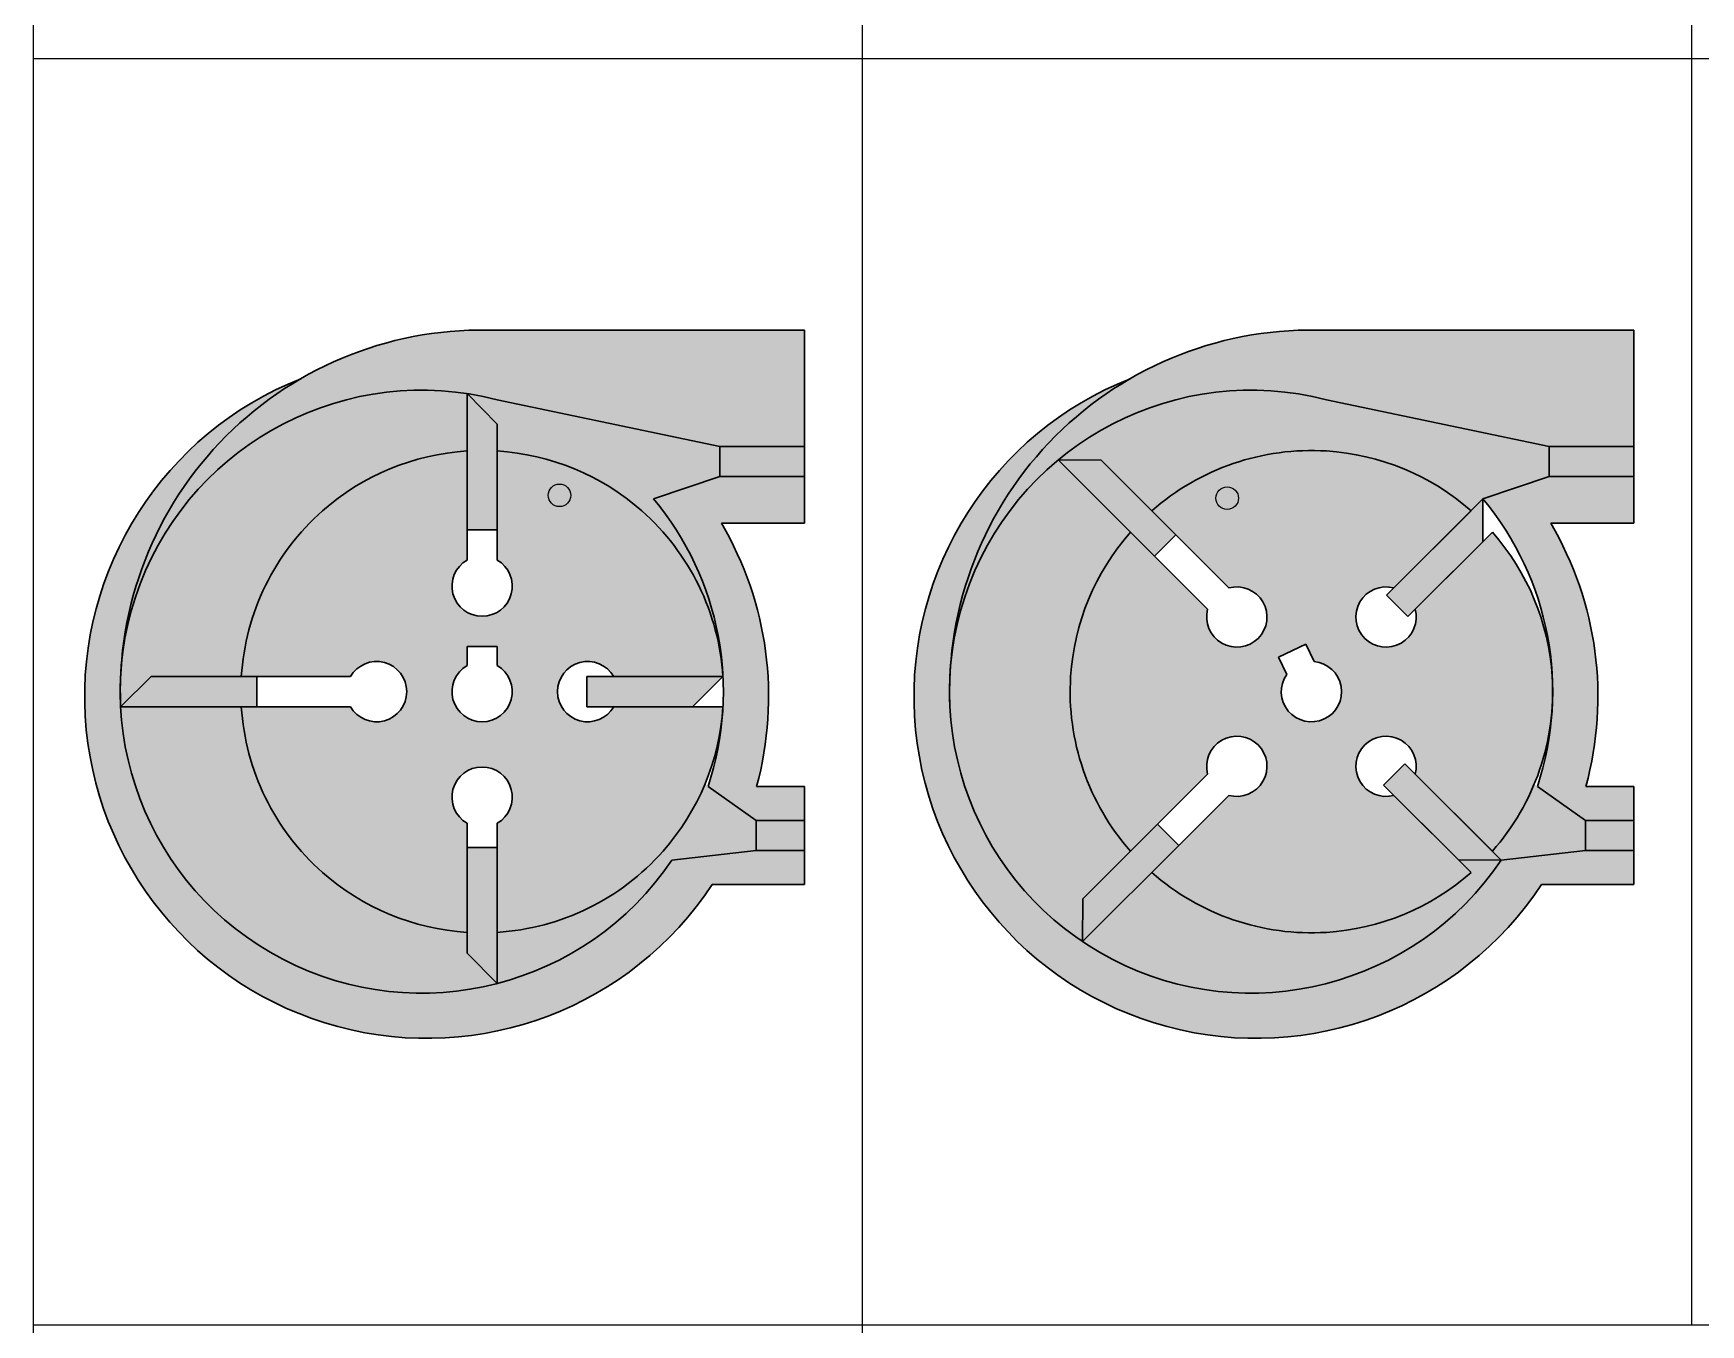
# Model space of a CAD drawing. Header units: millimetres. Extents: x -30196 to -29646, y -21694 to -21274.
# Drawn here: x -30141.2 to -30030.6, y -21526.2 to -21440.5 of the extents above; entities that cross this region are included whole.
import ezdxf

# ---------------------------------------------------------------- set-up
doc = ezdxf.new("R2010")
doc.units = ezdxf.units.MM
doc.layers.add('AM_8', color=1, linetype='Continuous', lineweight=25)

msp = doc.modelspace()

# ---------------------------------------------------------------- hatches: boundary and pattern name
at = {"layer": 'AM_8'}
h = msp.add_hatch(color=4, dxfattribs=at)
edge = h.paths.add_edge_path()
edge.add_line((-29853.19626616816, -21468.81869834606), (-29850.35459195502, -21468.83194543446))
edge.add_line((-29850.35459195502, -21468.83194543446), (-29846.99072980263, -21472.19580758684))
edge.add_arc((-29836.40624679317, -21484.19450415866), 16.00000000000541, 48.58332169860108, 131.4166783015656, ccw=False)
edge.add_line((-29825.82176378375, -21472.19580758681), (-29825.03044098058, -21471.40448478368))
edge.add_line((-29825.03044098058, -21471.40448478368), (-29820.64838037985, -21469.92528988092))
edge.add_line((-29820.64838037985, -21469.92528988092), (-29820.64838037985, -21467.92528988092))
edge.add_line((-29820.64838037985, -21467.92528988092), (-29835.40624679317, -21464.82958742765))
edge.add_arc((-29840.40624679318, -21484.19450415869), 20.00000000000773, 75.52248781405427, 129.7546180542813)
edge = h.paths.add_edge_path()
edge.add_line((-30141.16855270931, -21442.19450415868), (-29701.16855270931, -21442.19450415869))
h = msp.add_hatch(color=8, dxfattribs=at)
edge = h.paths.add_edge_path()
edge.add_line((-30090.03044098053, -21467.92528988092), (-30090.03044098053, -21460.21951980322))
edge.add_line((-30090.03044098053, -21460.21951980322), (-30110.40624679317, -21460.21951980322))
edge.add_arc((-30111.40624679317, -21484.19450415866), 23.9958303636972, 87.6115693426366, 177.6115693424543)
edge.add_arc((-30115.40624679317, -21484.19450415868), 20.00000000000167, 75.52248781405922, 177.1340160170988, ccw=False)
edge.add_line((-30110.40624679317, -21464.82958742765), (-30095.64838037985, -21467.92528988092))
edge.add_line((-30095.64838037985, -21467.92528988092), (-30090.03044098053, -21467.92528988092))
h = msp.add_hatch(color=8, dxfattribs=at)
edge = h.paths.add_edge_path()
edge.add_line((-30035.03044098053, -21467.92528988092), (-30035.03044098053, -21460.21951980322))
edge.add_line((-30035.03044098053, -21460.21951980322), (-30055.40624679317, -21460.21951980322))
edge.add_arc((-30056.40624679317, -21484.19450415866), 23.9958303636972, 87.6115693426366, 177.6115693424543)
edge.add_arc((-30060.40624679317, -21484.19450415868), 20.00000000000167, 75.52248781405922, 177.1340160170988, ccw=False)
edge.add_line((-30055.40624679317, -21464.82958742765), (-30040.64838037985, -21467.92528988092))
edge.add_line((-30040.64838037985, -21467.92528988092), (-30035.03044098053, -21467.92528988092))
h = msp.add_hatch(color=8, dxfattribs=at)
edge = h.paths.add_edge_path()
edge.add_line((-30090.03044098052, -21496.98452353365), (-30090.03044098053, -21494.73452353365))
edge.add_line((-30090.03044098053, -21494.73452353365), (-30093.22577236667, -21494.73452353365))
edge.add_line((-30093.22577236667, -21494.73452353365), (-30098.81852140632, -21495.36801598311))
edge.add_arc((-30115.40541814195, -21484.19201533423), 20.00070333319303, 177.1412554969115, 326.0285050709753, ccw=False)
edge.add_arc((-30111.40624679317, -21484.19450415866), 23.99583036370038, 120.0838597444396, 177.6115693424543, ccw=False)
edge.add_arc((-30115.08547596508, -21484.51756130602), 22.67921142957539, 111.6008538728167, 326.652961886635)
edge.add_line((-30096.14025271799, -21496.98452353365), (-30090.03044098052, -21496.98452353365))
h = msp.add_hatch(color=8, dxfattribs=at)
edge = h.paths.add_edge_path()
edge.add_line((-30035.03044098053, -21496.98452353365), (-30035.03044098053, -21494.73452353365))
edge.add_line((-30035.03044098053, -21494.73452353365), (-30038.22577236667, -21494.73452353365))
edge.add_line((-30038.22577236667, -21494.73452353365), (-30043.81852140632, -21495.36801598311))
edge.add_arc((-30060.40541814196, -21484.19201533423), 20.00070333319303, 177.1412554969115, 326.0285050709753, ccw=False)
edge.add_arc((-30056.40624679317, -21484.19450415866), 23.99583036370038, 120.0838597444396, 177.6115693424543, ccw=False)
edge.add_arc((-30060.08547596508, -21484.51756130602), 22.67921142957539, 111.6008538728167, 326.652961886635)
edge.add_line((-30041.14025271799, -21496.98452353365), (-30035.03044098053, -21496.98452353365))
h = msp.add_hatch(color=4, dxfattribs=at)
edge = h.paths.add_edge_path()
edge.add_arc((-30115.40624679317, -21484.19450415869), 20.00000000000453, 81.37307344135498, 177.1340160161292)
edge.add_arc((-30111.40624679317, -21484.19450415863), 23.99583036369888, 177.6115693417065, 182.3884306593368)
edge.add_line((-30135.38123114857, -21485.19450415946), (-30133.36249693654, -21483.19450415867))
edge.add_line((-30133.36249693654, -21483.19450415867), (-30127.37496621583, -21483.19450415866))
edge.add_arc((-30111.40624679315, -21484.19450415867), 16.00000000001175, 93.5833216985344, 176.4166783015046, ccw=False)
edge.add_line((-30112.40624679317, -21468.22578473598), (-30112.40624679318, -21464.4207842254))
h = msp.add_hatch(color=4, dxfattribs=at)
edge = h.paths.add_edge_path()
edge.add_arc((-30115.40624679315, -21484.19450415868), 19.99999999998332, 2.865983982684736, 39.75461805440941)
edge.add_line((-30100.03044098056, -21471.40448478368), (-30095.64838037985, -21469.92528988092))
edge.add_line((-30095.64838037985, -21469.92528988092), (-30095.64838037985, -21467.92528988092))
edge.add_line((-30095.64838037985, -21467.92528988092), (-30110.40624679317, -21464.82958742765))
edge.add_arc((-30115.40624679315, -21484.19450415869), 20.00000000000319, 75.52248781410474, 81.37307344138587)
edge.add_line((-30112.40624679318, -21464.4207842254), (-30110.40624679318, -21466.43951843747))
edge.add_line((-30110.40624679318, -21466.43951843747), (-30110.40624679317, -21468.22578473598))
edge.add_arc((-30111.40624679317, -21484.19450415866), 16.0000000000004, 3.5833216984718774, 86.41667830152818, ccw=False)
edge.add_line((-30095.4375273705, -21483.19450415866), (-30095.43126243773, -21483.19450415866))
for color, points in [(20, [(-30112.40624679318, -21473.45418666797), (-30110.40624679317, -21473.45418666797), (-30110.40624679318, -21468.22578473598), (-30110.40624679318, -21466.43951843747), (-30112.40624679318, -21464.4207842254), (-30112.40624679318, -21468.22578473598), (-30112.40624679318, -21470.35938536772)]), (4, [(-30090.03044098053, -21467.92528988092), (-30095.64838037985, -21467.92528988092), (-30095.64838037985, -21469.92528988092), (-30090.03044098053, -21469.92528988092)]), (4, [(-30035.03044098053, -21467.92528988092), (-30040.64838037985, -21467.92528988092), (-30040.64838037985, -21469.92528988092), (-30035.03044098053, -21469.92528988092)]), (20, [(-30066.80868604383, -21475.2062784704), (-30065.39447248145, -21473.79206490801), (-30069.09151094234, -21470.09502644715), (-30070.35459195502, -21468.83194543446), (-30073.19626616816, -21468.81869834606), (-30070.50572450471, -21471.50924000952), (-30068.99704102966, -21473.01792348456)]), (3, [(-30051.41802110491, -21477.79206490801), (-30050.00380754253, -21479.20627847038), (-30046.30676908166, -21475.5092400095), (-30045.04368806897, -21474.24615899682), (-30045.03044098057, -21471.40448478368), (-30047.72098264403, -21474.09502644713), (-30049.22966611907, -21475.60370992218)]), (6, [(-30126.34782870604, -21485.19450415867), (-30126.34782870604, -21483.19450415866), (-30131.57623063802, -21483.19450415868), (-30133.36249693654, -21483.19450415867), (-30135.38123114861, -21485.19450415867), (-30131.57623063802, -21485.19450415868), (-30129.44263000628, -21485.19450415867)]), (3, [(-30104.4646648803, -21483.19450415866), (-30104.4646648803, -21485.19450415866), (-30099.23626294832, -21485.19450415865), (-30097.4499966498, -21485.19450415866), (-30095.43126243773, -21483.19450415866), (-30099.23626294832, -21483.19450415865), (-30101.36986358005, -21483.19450415866)]), (18, [(-30050.20610153066, -21488.98043585878), (-30051.62031509303, -21490.39464942116), (-30047.92327663215, -21494.09168788202), (-30045.82176378366, -21496.19320073043), (-30043.81852140633, -21495.36801598311), (-30046.50906306977, -21492.67747431965), (-30048.01774654483, -21491.16879084461)]), (256, [(-30090.03044098054, -21492.73452353366), (-30093.22577236668, -21492.73452353366), (-30093.22577236668, -21494.73452353366), (-30090.03044098054, -21494.73452353366)]), (6, [(-30065.1921784933, -21494.39464942118), (-30066.60639205568, -21492.9804358588), (-30070.30343051655, -21496.67747431969), (-30071.56651152924, -21497.94055533237), (-30071.57975861763, -21500.78222954551), (-30068.88921695418, -21498.09168788206), (-30067.38053347913, -21496.58300440701)]), (256, [(-30035.03044098054, -21492.73452353366), (-30038.22577236668, -21492.73452353366), (-30038.22577236668, -21494.73452353366), (-30035.03044098054, -21494.73452353366)]), (18, [(-30110.40624679315, -21494.52601844714), (-30112.40624679316, -21494.52601844714), (-30112.40624679314, -21499.75442037913), (-30112.40624679315, -21501.54068667765), (-30110.40624679315, -21503.55942088972), (-30110.40624679314, -21499.75442037913), (-30110.40624679315, -21497.62081974739)])]:
    msp.add_hatch(color=color, dxfattribs=at).paths.add_polyline_path(points)
h = msp.add_hatch(color=4, dxfattribs=at)
edge = h.paths.add_edge_path()
edge.add_line((-30070.35459195502, -21468.83194543446), (-30066.99072980263, -21472.19580758684))
edge.add_arc((-30056.40624679317, -21484.19450415865), 15.99999999999723, 48.58332169857522, 131.4166783015914, ccw=False)
edge.add_line((-30045.82176378374, -21472.19580758681), (-30045.03044098057, -21471.40448478368))
edge.add_line((-30045.03044098057, -21471.40448478368), (-30040.64838037985, -21469.92528988092))
edge.add_line((-30040.64838037985, -21469.92528988092), (-30040.64838037985, -21467.92528988092))
edge.add_line((-30040.64838037985, -21467.92528988092), (-30055.4062467931, -21464.82958742767))
edge.add_arc((-30060.40624679317, -21484.19450415869), 20.00000000000297, 75.522487813857, 129.754618054296)
edge.add_line((-30073.19626616816, -21468.81869834606), (-30070.35459195502, -21468.83194543446))
h = msp.add_hatch(color=54, dxfattribs=at)
edge = h.paths.add_edge_path()
edge.add_line((-30097.4499966498, -21485.19450415865), (-30102.67419598559, -21485.19450415866))
edge.add_arc((-30104.40624679316, -21484.19450415866), 1.999999999995739, 30.000000000527677, 330.0000000001702, ccw=False)
edge.add_line((-30102.6741959856, -21483.19450415865), (-30095.4375273705, -21483.19450415866))
edge.add_arc((-30111.40624679317, -21484.19450415866), 16.0000000000004, 3.583321698471884, 86.41667830152814)
edge.add_line((-30110.40624679317, -21468.22578473598), (-30110.40624679317, -21473.45418666797))
edge.add_line((-30110.40624679317, -21473.45418666797), (-30110.40624679318, -21475.46245335108))
edge.add_arc((-30111.40624679317, -21477.19450415865), 1.999999999995739, -239.99999999947227, 60.00000000017019, ccw=False)
edge.add_line((-30112.40624679318, -21475.46245335109), (-30112.40624679318, -21473.45418666797))
edge.add_line((-30112.40624679318, -21473.45418666797), (-30112.40624679318, -21468.22578473598))
edge.add_arc((-30111.40624679315, -21484.19450415867), 16.00000000001334, 93.58332169858646, 176.4166783015046)
edge.add_line((-30127.37496621583, -21483.19450415866), (-30126.34782870604, -21483.19450415866))
edge.add_line((-30126.34782870604, -21483.19450415866), (-30120.13829760074, -21483.19450415866))
edge.add_arc((-30118.40624679317, -21484.19450415866), 1.999999999998889, -149.9999999997571, 150.0000000002223, ccw=False)
edge.add_line((-30120.13829760073, -21485.19450415866), (-30126.34782870604, -21485.19450415867))
edge.add_line((-30126.34782870604, -21485.19450415867), (-30127.37496621584, -21485.19450415867))
edge.add_arc((-30111.40624679318, -21484.19450415866), 15.99999999999359, 183.5833216984995, 266.4166783015525)
edge.add_line((-30112.40624679317, -21500.16322358133), (-30112.40624679316, -21494.52601844714))
edge.add_line((-30112.40624679316, -21494.52601844714), (-30112.40624679316, -21492.92655496623))
edge.add_arc((-30111.40624679317, -21491.19450415866), 1.999999999995739, -59.99999999947232, 240.0000000001702, ccw=False)
edge.add_line((-30110.40624679315, -21492.92655496622), (-30110.40624679315, -21494.52601844714))
edge.add_line((-30110.40624679315, -21494.52601844714), (-30110.40624679317, -21500.16322358133))
edge.add_arc((-30111.40624679317, -21484.19450415866), 15.99999999999654, 273.5833216984597, 356.4166783015403)
edge.add_line((-30095.4375273705, -21485.19450415866), (-30097.4499966498, -21485.19450415865))
edge = h.paths.add_edge_path(flags=16)
edge.add_arc((-30106.27522961903, -21471.16865820691), 0.7499999999995927, -83.02431914734228, 191.4591559025707, ccw=False)
edge.add_arc((-30106.27522961903, -21471.16865820691), 0.7499999999995187, 191.4591559025707, 276.97568085265766, ccw=False)
edge = h.paths.add_edge_path(flags=16)
edge.add_line((-30112.40624679317, -21481.19450415866), (-30110.40624679317, -21481.19450415866))
edge.add_line((-30110.40624679317, -21481.19450415866), (-30110.40624679317, -21482.46245335109))
edge.add_arc((-30111.40624679317, -21484.19450415866), 1.999999999999376, -239.99999999998977, 59.99999999998971, ccw=False)
edge.add_line((-30112.40624679317, -21482.46245335109), (-30112.40624679317, -21481.19450415866))
h = msp.add_hatch(color=54, dxfattribs=at)
edge = h.paths.add_edge_path()
edge.add_arc((-30056.40624679317, -21484.19450415865), 15.99999999999194, 48.58332169854823, 131.4166783018121)
edge.add_line((-30066.99072980268, -21472.19580758689), (-30065.39447248145, -21473.79206490801))
edge.add_line((-30065.39447248145, -21473.79206490801), (-30061.87363235169, -21477.31290503779))
edge.add_arc((-30061.35599426148, -21479.24475669036), 1.999999999998371, -195.0000000000215, 105.0000000002228, ccw=False)
edge.add_line((-30063.28784591406, -21478.72711860016), (-30066.80868604383, -21475.2062784704))
edge.add_line((-30066.80868604383, -21475.2062784704), (-30068.40494336501, -21473.61002114923))
edge.add_arc((-30056.40624679317, -21484.19450415866), 16.00000000000494, 138.5833216985546, 221.4166783016109)
edge.add_line((-30068.40494336497, -21494.77898716813), (-30066.60639205568, -21492.9804358588))
edge.add_line((-30066.60639205568, -21492.9804358588), (-30063.28784591406, -21489.66188971717))
edge.add_arc((-30061.35599426148, -21489.14425162695), 2.000000000002827, -104.99999999963848, 195.0000000002965, ccw=False)
edge.add_line((-30061.87363235167, -21491.07610327954), (-30065.1921784933, -21494.39464942118))
edge.add_line((-30065.1921784933, -21494.39464942118), (-30066.99072980262, -21496.19320073048))
edge.add_arc((-30056.40624679317, -21484.19450415865), 16.00000000000157, 228.5833216985092, 311.416678301796)
edge.add_line((-30045.82176378366, -21496.19320073043), (-30046.66019561945, -21495.35476889472))
edge.add_line((-30046.66019561945, -21495.35476889472), (-30050.93886123464, -21491.07610327954))
edge.add_arc((-30051.45649932487, -21489.14425162696), 2.00000000000471, -14.99999999920891, 285.0000000004978, ccw=False)
edge.add_line((-30049.52464767228, -21489.66188971714), (-30044.40755022134, -21494.77898716809))
edge.add_arc((-30056.40624679318, -21484.19450415866), 16.00000000000734, 318.5833216985448, 401.4166783016305)
edge.add_line((-30044.40755022137, -21473.61002114918), (-30045.04368806897, -21474.24615899682))
edge.add_line((-30045.04368806897, -21474.24615899682), (-30049.5246476723, -21478.72711860014))
edge.add_arc((-30051.45649932488, -21479.24475669035), 2.000000000000944, -284.9999999998937, 15.000000000095213, ccw=False)
edge.add_line((-30050.93886123467, -21477.31290503777), (-30045.82176378374, -21472.19580758682))
edge = h.paths.add_edge_path(flags=16)
edge.add_arc((-30061.98873375812, -21471.35566311726), 0.7499999999960273, -41.815363444794116, 191.4591559026259, ccw=False)
edge.add_arc((-30061.98873375812, -21471.35566311726), 0.7500000000020931, 191.4591559026259, 318.18463655520594, ccw=False)
edge = h.paths.add_edge_path(flags=16)
edge.add_line((-30058.58040936543, -21481.89819905929), (-30056.76779379135, -21481.05296253581))
edge.add_line((-30056.76779379135, -21481.05296253581), (-30056.23193530767, -21482.20211476247))
edge.add_arc((-30056.40624679317, -21484.19450415866), 1.999999999999012, -215.000000000054, 84.99999999991928, ccw=False)
edge.add_line((-30058.04455088175, -21483.04735128595), (-30058.58040936543, -21481.89819905929))
h = msp.add_hatch(color=4, dxfattribs=at)
edge = h.paths.add_edge_path()
edge.add_arc((-30060.40624679317, -21484.19450415869), 20.00000000000441, 129.7546180542813, 177.1340160161182)
edge.add_arc((-30056.40624679317, -21484.19450415863), 23.99583036370252, 177.6115693417069, 182.3884306593364)
edge.add_arc((-30060.40624679317, -21484.19450415869), 20.00000000000208, 182.8659839848004, 236.0357445506686)
edge.add_line((-30071.57975861763, -21500.78222954552), (-30071.56651152924, -21497.94055533237))
edge.add_line((-30071.56651152924, -21497.94055533237), (-30068.40494336497, -21494.77898716813))
edge.add_arc((-30056.40624679317, -21484.19450415865), 16.00000000000927, 138.5833216985362, 221.4166783016403, ccw=False)
edge.add_line((-30068.404943365, -21473.61002114921), (-30073.19626616816, -21468.81869834606))
h = msp.add_hatch(color=0, dxfattribs=at)
edge = h.paths.add_edge_path()
edge.add_arc((-30106.27522961903, -21471.16865820691), 0.7499999999960273, 191.4591559026259, 469.2612381732924)
edge.add_arc((-30106.27522961903, -21471.16865820691), 0.7499999999972446, 109.2612381732923, 191.4591559026259)
h = msp.add_hatch(color=8, dxfattribs=at)
edge = h.paths.add_edge_path()
edge.add_line((-30090.03044098052, -21473.02099233419), (-30090.03044098053, -21469.92528988092))
edge.add_line((-30090.03044098053, -21469.92528988092), (-30095.64838037985, -21469.92528988092))
edge.add_line((-30095.64838037985, -21469.92528988092), (-30100.03044098056, -21471.40448478368))
edge.add_arc((-30115.43273718069, -21484.1995152985), 20.02357445891537, -18.29323982896301, 39.71716751412907, ccw=False)
edge.add_line((-30096.42110375282, -21490.48452353365), (-30093.22577236667, -21492.73452353365))
edge.add_line((-30093.22577236667, -21492.73452353365), (-30090.03044098053, -21492.73452353365))
edge.add_line((-30090.03044098053, -21492.73452353365), (-30090.03044098053, -21490.48452353365))
edge.add_line((-30090.03044098053, -21490.48452353365), (-30093.20530245477, -21490.48452353365))
edge.add_arc((-30115.08547596508, -21484.51756130602), 22.67921142957379, 344.7457534266397, 390.458957127922)
edge.add_line((-30095.5361656719, -21473.020992334), (-30090.03044098052, -21473.02099233419))
h = msp.add_hatch(color=8, dxfattribs=at)
edge = h.paths.add_edge_path()
edge.add_line((-30035.03044098053, -21473.02099233419), (-30035.03044098053, -21469.92528988092))
edge.add_line((-30035.03044098053, -21469.92528988092), (-30040.64838037985, -21469.92528988092))
edge.add_line((-30040.64838037985, -21469.92528988092), (-30045.03044098057, -21471.40448478368))
edge.add_arc((-30060.43273718069, -21484.1995152985), 20.02357445891537, -18.29323982896301, 39.71716751412907, ccw=False)
edge.add_line((-30041.42110375282, -21490.48452353365), (-30038.22577236668, -21492.73452353365))
edge.add_line((-30038.22577236668, -21492.73452353365), (-30035.03044098053, -21492.73452353365))
edge.add_line((-30035.03044098053, -21492.73452353365), (-30035.03044098053, -21490.48452353365))
edge.add_line((-30035.03044098053, -21490.48452353365), (-30038.20530245477, -21490.48452353365))
edge.add_arc((-30060.08547596508, -21484.51756130602), 22.67921142957379, 344.7457534266397, 390.458957127922)
edge.add_line((-30040.5361656719, -21473.020992334), (-30035.03044098053, -21473.02099233419))
h = msp.add_hatch(color=0, dxfattribs=at)
edge = h.paths.add_edge_path()
edge.add_arc((-30061.98873375812, -21471.35566311726), 0.7499999999960273, 236.4591559026259, 514.2612381732923)
edge.add_arc((-30061.98873375812, -21471.35566311726), 0.7499999999972446, 154.2612381732923, 236.4591559026259)
h = msp.add_hatch(color=4, dxfattribs=at)
edge = h.paths.add_edge_path()
edge.add_arc((-30115.40624679317, -21484.19450415869), 19.99999999999912, 182.8659839825468, 284.4775121859939)
edge.add_line((-30110.40624679315, -21503.55942088972), (-30112.40624679315, -21501.54068667765))
edge.add_line((-30112.40624679315, -21501.54068667765), (-30112.40624679315, -21500.16322358133))
edge.add_arc((-30111.40624679318, -21484.19450415866), 15.9999999999954, 183.5833216984475, 266.4166783016053, ccw=False)
edge.add_line((-30127.37496621584, -21485.19450415865), (-30135.38123114861, -21485.19450415867))
h = msp.add_hatch(color=256, dxfattribs=at)
edge = h.paths.add_edge_path()
edge.add_line((-30093.22577236668, -21494.73452353365), (-30093.22577236667, -21492.73452353365))
edge.add_line((-30093.22577236667, -21492.73452353365), (-30096.42110375282, -21490.48452353365))
edge.add_line((-30096.42110375282, -21490.48452353365), (-30096.62272991288, -21490.31395091878))
edge.add_arc((-30111.40624679318, -21484.19450415865), 16.00000000001215, 273.5833216985084, 337.5135195488057, ccw=False)
edge.add_line((-30110.40624679317, -21500.16322358133), (-30110.40624679315, -21503.55942088972))
edge.add_arc((-30115.40624679317, -21484.19450415869), 20.00000000000342, 284.4775121859813, 326.0357445507813)
edge.add_line((-30098.81852140632, -21495.36801598312), (-30093.22577236668, -21494.73452353365))
h = msp.add_hatch(color=256, dxfattribs=at)
edge = h.paths.add_edge_path()
edge.add_line((-30038.22577236668, -21492.73452353365), (-30041.63191074588, -21490.336083301))
edge.add_arc((-30056.40624679317, -21484.19450415865), 16.00000000000679, 318.583321698508, 337.42771549137655, ccw=False)
edge.add_line((-30044.40755022134, -21494.77898716809), (-30043.81852140633, -21495.36801598312))
edge.add_line((-30043.81852140633, -21495.36801598312), (-30038.22577236668, -21494.73452353365))
edge.add_line((-30038.22577236668, -21494.73452353365), (-30038.22577236668, -21492.73452353365))
h = msp.add_hatch(color=256, dxfattribs=at)
edge = h.paths.add_edge_path()
edge.add_arc((-30060.40624679317, -21484.19450415868), 19.99999999999851, 236.0357445506627, 326.03574455079)
edge.add_line((-30043.81852140632, -21495.36801598311), (-30044.94891876627, -21495.36274638757))
edge.add_arc((-30056.40624679318, -21484.19450415864), 16.00000000001178, 228.5833216986183, 315.73202552310505, ccw=False)
edge.add_line((-30066.9907298026, -21496.19320073049), (-30071.57975861763, -21500.7822295455))

# ---------------------------------------------------------------- linework, layer by layer
for p, q in [((-30141.16855270931, -21442.19450415868), (-30141.1685527093, -21358.19450415868)), ((-30086.16855270931, -21442.19450415868), (-30086.16855270931, -21358.19450415868)), ((-30031.16855270931, -21442.19450415868), (-30031.16855270931, -21358.19450415869)), ((-30141.16855270931, -21442.19450415868), (-29701.16855270931, -21442.19450415869)), ((-30141.16855270931, -21526.19450415868), (-30141.1685527093, -21442.19450415868)), ((-30141.16855270931, -21442.19450415868), (-29701.16855270931, -21442.19450415869)), ((-30086.16855270931, -21526.19450415868), (-30086.16855270931, -21442.19450415868)), ((-30031.16855270931, -21526.19450415868), (-30031.16855270931, -21442.19450415869)), ((-30141.16855270931, -21610.19450415868), (-30141.16855270931, -21526.19450415868)), ((-30141.16855270931, -21526.19450415868), (-29701.16855270931, -21526.19450415869)), ((-30086.16855270931, -21610.19450415868), (-30086.16855270931, -21526.19450415868))]:
    msp.add_line(p, q)
at = {"lineweight": 30}
for p, q in [((-30110.40624679317, -21460.21951980322), (-30090.03044098053, -21460.21951980322)), ((-30090.03044098053, -21464.82958742765), (-30090.03044098053, -21460.21951980322)), ((-30055.40624679317, -21460.21951980322), (-30035.03044098053, -21460.21951980322)), ((-30035.03044098054, -21464.82958742765), (-30035.03044098053, -21460.21951980322)), ((-30110.40624679317, -21464.82958742765), (-30095.64838037985, -21467.92528988092)), ((-30090.03044098052, -21473.02099233419), (-30090.03044098053, -21464.82958742765)), ((-30055.40624679317, -21464.82958742765), (-30040.64838037985, -21467.92528988092)), ((-30035.03044098053, -21473.02099233419), (-30035.03044098053, -21464.82958742765)), ((-30112.40624679318, -21475.46245335109), (-30112.40624679318, -21468.22578473598)), ((-30110.40624679318, -21475.46245335108), (-30110.40624679318, -21468.22578473598)), ((-30090.03044098053, -21467.92528988092), (-30095.64838037985, -21467.92528988092)), ((-30095.64838037985, -21469.92528988092), (-30095.64838037985, -21467.92528988092)), ((-30035.03044098053, -21467.92528988092), (-30040.64838037985, -21467.92528988092)), ((-30040.64838037985, -21469.92528988092), (-30040.64838037985, -21467.92528988092)), ((-30100.03044098057, -21471.40448478368), (-30095.64838037985, -21469.92528988092)), ((-30090.03044098053, -21469.92528988092), (-30095.64838037985, -21469.92528988092)), ((-30045.03044098057, -21471.40448478368), (-30040.64838037985, -21469.92528988092)), ((-30035.03044098053, -21469.92528988092), (-30040.64838037985, -21469.92528988092)), ((-30061.87363235169, -21477.31290503779), (-30066.99072980263, -21472.19580758684)), ((-30050.93886123467, -21477.31290503777), (-30045.82176378374, -21472.19580758682)), ((-30095.5361656719, -21473.020992334), (-30090.03044098052, -21473.02099233419)), ((-30063.28784591406, -21478.72711860016), (-30068.40494336501, -21473.61002114923)), ((-30049.52464767229, -21478.72711860013), (-30044.40755022136, -21473.61002114919)), ((-30040.5361656719, -21473.020992334), (-30035.03044098053, -21473.02099233419)), ((-30112.40624679317, -21481.19450415866), (-30112.40624679317, -21482.46245335108)), ((-30112.40624679317, -21481.19450415866), (-30110.40624679317, -21481.19450415866)), ((-30110.40624679317, -21481.19450415866), (-30110.40624679317, -21482.46245335109)), ((-30058.58040936543, -21481.89819905929), (-30056.76779379135, -21481.05296253581)), ((-30056.76779379135, -21481.05296253581), (-30056.23193530767, -21482.20211476247)), ((-30058.58040936543, -21481.89819905929), (-30058.04455088175, -21483.04735128595)), ((-30120.13829760074, -21483.19450415866), (-30127.37496621584, -21483.19450415867)), ((-30102.6741959856, -21483.19450415866), (-30095.43752737049, -21483.19450415865)), ((-30120.13829760073, -21485.19450415866), (-30127.37496621584, -21485.19450415867)), ((-30102.67419598559, -21485.19450415866), (-30095.43752737049, -21485.19450415865)), ((-30063.28784591406, -21489.66188971717), (-30068.40494336499, -21494.77898716811)), ((-30049.52464767229, -21489.66188971715), (-30044.40755022133, -21494.77898716808)), ((-30093.22577236667, -21492.73452353365), (-30096.42110375282, -21490.48452353365)), ((-30093.20530245477, -21490.48452353365), (-30090.03044098053, -21490.48452353365)), ((-30090.03044098053, -21496.98452353365), (-30090.03044098053, -21490.48452353365)), ((-30061.87363235167, -21491.07610327954), (-30066.99072980262, -21496.19320073048)), ((-30050.93886123464, -21491.07610327954), (-30045.8217637837, -21496.19320073047)), ((-30038.22577236668, -21492.73452353365), (-30041.42110375282, -21490.48452353365)), ((-30038.20530245477, -21490.48452353365), (-30035.03044098053, -21490.48452353365)), ((-30035.03044098053, -21496.98452353365), (-30035.03044098053, -21490.48452353365)), ((-30112.40624679316, -21492.92655496623), (-30112.40624679315, -21500.16322358133)), ((-30110.40624679316, -21492.92655496622), (-30110.40624679315, -21500.16322358133)), ((-30090.03044098053, -21492.73452353365), (-30093.22577236667, -21492.73452353364)), ((-30093.22577236667, -21492.73452353365), (-30093.22577236667, -21494.73452353365)), ((-30035.03044098053, -21492.73452353365), (-30038.22577236667, -21492.73452353364)), ((-30038.22577236667, -21492.73452353365), (-30038.22577236667, -21494.73452353365)), ((-30093.22577236667, -21494.73452353365), (-30098.81852140633, -21495.36801598311)), ((-30090.03044098053, -21494.73452353365), (-30093.22577236667, -21494.73452353365)), ((-30038.22577236668, -21494.73452353365), (-30043.81852140633, -21495.36801598311)), ((-30035.03044098053, -21494.73452353365), (-30038.22577236667, -21494.73452353365)), ((-30096.14025271799, -21496.98452353365), (-30090.03044098052, -21496.98452353365)), ((-30041.14025271799, -21496.98452353365), (-30035.03044098053, -21496.98452353365))]:
    msp.add_line(p, q, dxfattribs=at)
at = {"color": 20, "lineweight": 30}
for p, q in [((-30112.40624679318, -21473.45418666797), (-30112.40624679318, -21464.4207842254)), ((-30112.40624679318, -21464.4207842254), (-30110.40624679318, -21466.43951843747)), ((-30110.40624679317, -21473.45418666797), (-30110.40624679318, -21466.43951843747)), ((-30066.80868604383, -21475.2062784704), (-30073.19626616816, -21468.81869834606)), ((-30073.19626616816, -21468.81869834606), (-30070.35459195502, -21468.83194543446)), ((-30065.39447248145, -21473.79206490801), (-30070.35459195502, -21468.83194543446)), ((-30051.41802110491, -21477.79206490801), (-30045.03044098057, -21471.40448478368)), ((-30045.03044098057, -21471.40448478368), (-30045.04368806897, -21474.24615899682)), ((-30112.40624679318, -21473.45418666797), (-30110.40624679317, -21473.45418666797)), ((-30066.80868604383, -21475.2062784704), (-30065.39447248145, -21473.79206490801)), ((-30050.00380754253, -21479.20627847038), (-30045.04368806897, -21474.24615899682)), ((-30051.41802110491, -21477.79206490801), (-30050.00380754253, -21479.20627847038)), ((-30135.38123114861, -21485.19450415867), (-30133.36249693654, -21483.19450415867)), ((-30126.34782870604, -21483.19450415866), (-30133.36249693654, -21483.19450415867)), ((-30126.34782870604, -21485.19450415867), (-30126.34782870604, -21483.19450415866)), ((-30104.4646648803, -21483.19450415866), (-30095.43126243773, -21483.19450415866)), ((-30104.4646648803, -21483.19450415866), (-30104.4646648803, -21485.19450415866)), ((-30095.43126243773, -21483.19450415866), (-30097.4499966498, -21485.19450415866)), ((-30126.34782870604, -21485.19450415867), (-30135.38123114861, -21485.19450415867)), ((-30104.4646648803, -21485.19450415866), (-30097.4499966498, -21485.19450415865)), ((-30050.20610153066, -21488.98043585878), (-30051.62031509303, -21490.39464942116)), ((-30050.20610153066, -21488.98043585878), (-30043.81852140633, -21495.36801598311)), ((-30051.62031509303, -21490.39464942116), (-30046.66019561947, -21495.35476889472)), ((-30066.60639205568, -21492.9804358588), (-30071.56651152924, -21497.94055533237)), ((-30065.1921784933, -21494.39464942118), (-30066.60639205568, -21492.9804358588)), ((-30112.40624679316, -21494.52601844714), (-30112.40624679315, -21501.54068667765)), ((-30110.40624679315, -21494.52601844714), (-30112.40624679316, -21494.52601844714)), ((-30110.40624679315, -21494.52601844714), (-30110.40624679315, -21503.55942088972)), ((-30065.1921784933, -21494.39464942118), (-30071.57975861763, -21500.78222954551)), ((-30043.81852140633, -21495.36801598311), (-30046.66019561947, -21495.35476889472)), ((-30071.57975861763, -21500.78222954551), (-30071.56651152924, -21497.94055533237)), ((-30110.40624679315, -21503.55942088972), (-30112.40624679315, -21501.54068667765))]:
    msp.add_line(p, q, dxfattribs=at)
for centre in [(-30106.27522961903, -21471.16865820691), (-30061.98873375812, -21471.35566311726)]:
    msp.add_circle(centre, 0.75)
at = {"lineweight": 30}
for centre, radius, start, end in [((-30111.40624679317, -21484.19450415866), 23.99583036369871, 87.61156934256753, 182.3884306583802), ((-30056.40624679317, -21484.19450415866), 23.99583036369871, 87.61156934256753, 182.3884306583802), ((-30115.08547596508, -21484.51756130602), 22.67921142957539, 111.6008538728171, 326.6529618866345), ((-30060.08547596508, -21484.51756130602), 22.67921142957539, 111.6008538728171, 326.6529618866345), ((-30115.40624679317, -21484.19450415869), 20.00000000000297, 75.52248781385653, 326.0357445507986), ((-30060.40624679317, -21484.19450415869), 20.00000000000297, 75.52248781385646, 326.0357445507986), ((-30111.40624679317, -21484.19450415866), 16, 93.58332169847198, 131.4166783018022), ((-30111.40624679317, -21484.19450415866), 16, 48.58332169857835, 86.41667830152801), ((-30056.40624679317, -21484.19450415865), 15.99999999999291, 86.41667830153949, 131.4166783018316), ((-30056.40624679317, -21484.19450415866), 16, 48.5833216985784, 86.41667830152802), ((-30115.40624679315, -21484.19450415868), 19.99999999998333, 341.6693096307528, 39.75461805440923), ((-30060.40624679315, -21484.19450415868), 19.99999999998333, 341.6693096307528, 39.75461805440924), ((-30111.40624679313, -21484.19450415866), 16.00000000003076, 131.4166783018851, 176.4166783015233), ((-30111.40624679317, -21484.19450415865), 16.00000000000017, 3.583321698458882, 48.58332169856546), ((-30115.08547596508, -21484.51756130602), 22.67921142957539, 344.7457534266424, 30.45895712792146), ((-30056.40624679317, -21484.19450415866), 16, 138.5833216985098, 176.4166783015345), ((-30056.40624679317, -21484.19450415866), 16, 3.583321698465447, 41.4166783016468), ((-30060.08547596508, -21484.51756130602), 22.67921142957539, 344.7457534266416, 30.45895712792146), ((-30111.40624679317, -21477.19450415866), 2, 120.0000000004757, 59.99999999999022), ((-30061.35599426147, -21479.24475669035), 2, 165.0000000002339, 105.000000000222), ((-30051.45649932487, -21479.24475669035), 2, 75.00000000023307, 15.00000000016896), ((-30118.40624679317, -21484.19450415866), 2, 210.0000000002434, 150.0000000003271), ((-30111.40624679317, -21484.19450415866), 2, 120.0000000000103, 59.99999999998969), ((-30104.40624679316, -21484.19450415866), 2, 30.00000000042312, 330.0000000000273), ((-30056.40624679317, -21484.19450415866), 2, 145.0000000000059, 85.00000000002312), ((-30056.40624679315, -21484.19450415865), 16.0000000000181, 176.4166783015582, 221.4166783016144), ((-30056.40624679318, -21484.19450415865), 16.00000000001457, 318.5833216985155, 3.583321698443437), ((-30111.40624679318, -21484.19450415867), 15.99999999998496, 183.5833216984231, 228.5833216985873), ((-30111.40624679317, -21484.19450415866), 16, 318.5833216985098, 356.4166783015345), ((-30061.35599426147, -21489.14425162696), 2, 255.0000000002331, 195.0000000001689), ((-30051.45649932486, -21489.14425162696), 2, 345.0000000006361, 285.000000000222), ((-30111.40624679317, -21491.19450415866), 2, 300.0000000004229, 240.000000000455), ((-30111.40624679317, -21484.19450415866), 15.99999999999654, 273.5833216984597, 318.5833216985102), ((-30111.40624679317, -21484.19450415866), 16, 228.5833216985783, 266.4166783015281), ((-30056.40624679317, -21484.19450415864), 16.00000000001071, 228.5833216985902, 273.5833216984564), ((-30056.40624679317, -21484.19450415866), 16, 273.5833216984719, 311.4166783018022)]:
    msp.add_arc(centre, radius, start, end, dxfattribs=at)

doc.saveas('drawing.dxf')
